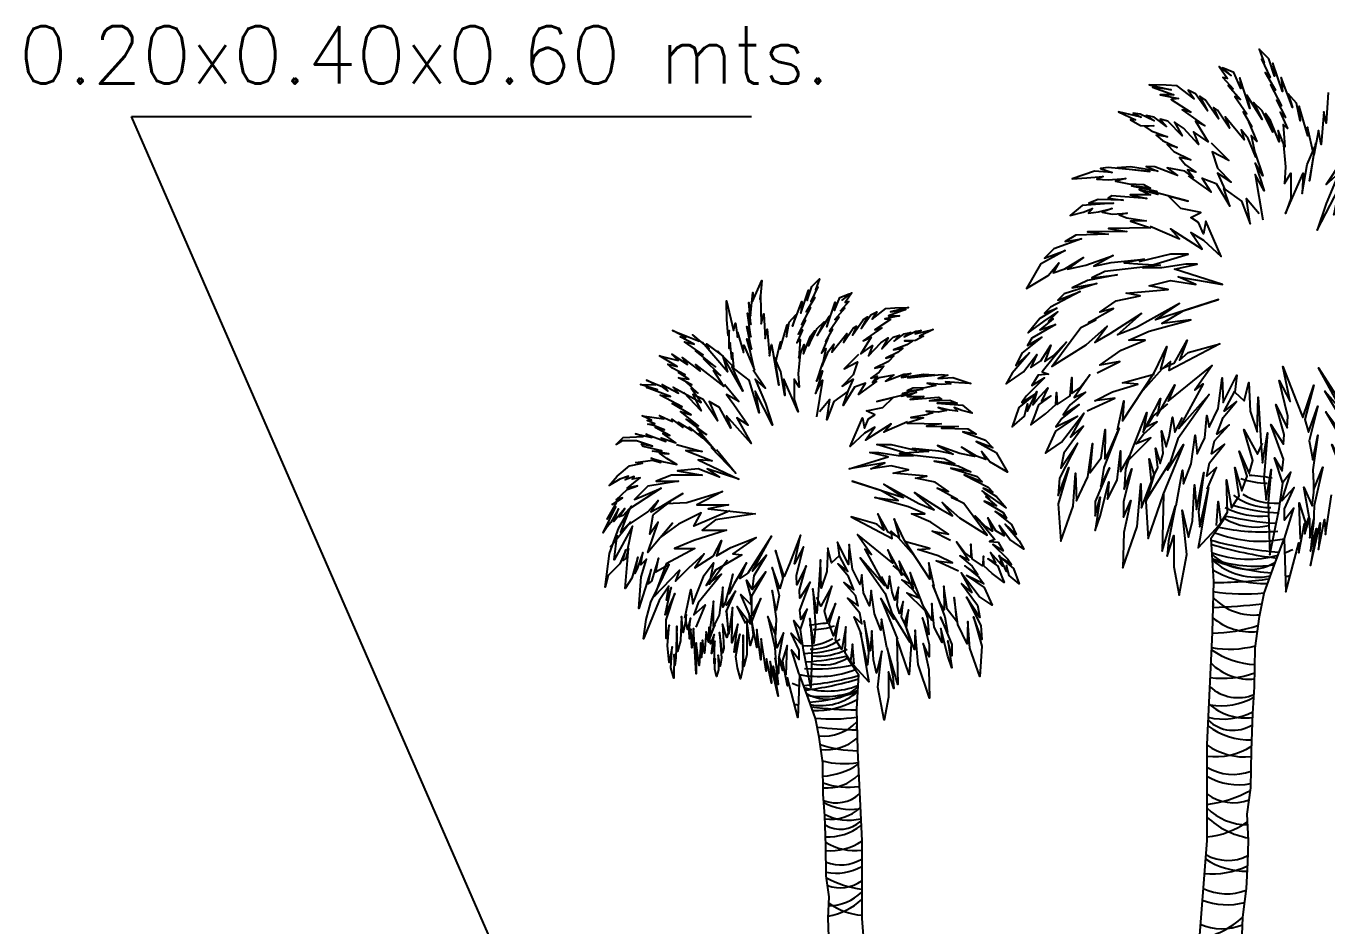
# Model space of a CAD drawing. Header units: millimetres. Extents: x 603733 to 1211550, y 1310999 to 2622648.
# Drawn here: x 604422.27 to 604437.87, y 1311061.02 to 1311071.82 of the extents above; entities that cross this region are included whole.
import ezdxf

# ---------------------------------------------------------------- set-up
doc = ezdxf.new("R2010")
doc.units = ezdxf.units.MM
doc.layers.add('elenarbi-Trees', color=42, linetype='Continuous')
doc.styles.add('ROMANS', font='ROMANS', dxfattribs={"height": 0.2})

# ---------------------------------------------------------------- blocks, each defined once
blk = doc.blocks.new('A$C7BB81706')
at = {"layer": 'elenarbi-Trees', "color": 3}
for points in [[(323.61, 130.36), (325.12, 170.83), (327.03, 185.44), (327.66, 198.45), (327.98, 209.89), (327.35, 223.22), (329.25, 236.56), (329.57, 255.61), (330.21, 274.34), (331.16, 287.84), (331.48, 307.53), (333.7, 323.72), (335.93, 335.47), (341.33, 350.07), (346.1, 363.09), (347.08, 336.16), (353.56, 361.12), (353.66, 355.97), (356.52, 370.93), (356.61, 365.69), (359, 373.69), (359.19, 363.69), (361.28, 373.31), (359.57, 356.83), (362.62, 368.36), (359.47, 349.59), (364.43, 371.31), (363.57, 357.69), (366.72, 372.93), (367.1, 365.31), (370.22, 385.53)], [(368.48, 589.93), (367.55, 574.39), (366.39, 580.19), (365, 563.48), (363.61, 570.67), (361.28, 558.15), (358.03, 572.3), (358.27, 567.89), (353.85, 582.97), (354.32, 575.55), (352.46, 584.59), (348.28, 589.23), (350.37, 582.27), (344.57, 597.59), (345.26, 590.39), (340.39, 604.78), (341.32, 598.28), (338.3, 607.1), (333.42, 611.97), (335.98, 605.01), (334.58, 606.87), (339, 597.59), (336.44, 600.14), (341.78, 591.09), (339.23, 593.87), (344.8, 583.2), (342.25, 585.99), (346.89, 577.17), (344.1, 579.95), (347.82, 571.6), (345.73, 573.69), (346.43, 562.32), (343.17, 570.67), (343.64, 564.87), (339.23, 575.78), (336.67, 579.26), (340.39, 569.75), (335.05, 580.65), (330.64, 584.83), (335.05, 576.24), (327.15, 588.54), (328.78, 581.81), (323.67, 597.35), (324.14, 592.02), (320.65, 600.14), (314.85, 602.46), (319.26, 598.51), (313.22, 603.15), (317.4, 597.12), (315.08, 597.59), (320.19, 591.79), (317.63, 593.41), (323.9, 586.45), (321.12, 587.84), (327.15, 579.03), (325.3, 580.19), (329.71, 572.53), (328.08, 575.08), (332.26, 565.11), (329.48, 568.12), (331.8, 556.99), (327.85, 566.5), (324.37, 570.91), (325.76, 565.8), (316.24, 577.63), (318.33, 571.83), (312.3, 580.88), (310.2, 582.27), (312.76, 576.47), (306.03, 586.22), (303.24, 588.07), (307.19, 580.65), (301.15, 589.23), (297.44, 591.09), (300.36, 586.64), (291.77, 593.37), (286.19, 593.6), (277.6, 593.84), (288.75, 591.29), (279.23, 592.68), (290.14, 588.73), (283.18, 588.73), (292.46, 586.88), (288.75, 586.41), (298.73, 579.92), (294.32, 581.08), (305.93, 572.96), (301.05, 575.28), (307.56, 564.84), (300.13, 569.94), (302.68, 563.44), (295.02, 571.8), (290.37, 574.81), (294.32, 567.85), (287.12, 575.28), (283.18, 576.44), (286.43, 572.73), (280.16, 577.36), (275.98, 578.29), (280.16, 575.51), (272.96, 578.99), (269.48, 579.45), (273.43, 577.36), (262.05, 580.15), (270.64, 575.97), (268.09, 575.97), (273.19, 573.19), (279.93, 572.96), (275.28, 572.73), (278.53, 570.4), (286.89, 567.39), (281.09, 568.32), (284.34, 565.53), (291.77, 562.05), (286.66, 563.44), (290.14, 559.96), (298.73, 555.79), (292.93, 556.95), (295.95, 553.24), (301.29, 549.52), (297.11, 550.68), (300.13, 546.74), (295.71, 549.99), (286.66, 551.61), (292, 547.67), (280.39, 552.08), (275.98, 552.31), (282.02, 549.99), (268.09, 552.08), (261.35, 551.61), (277.84, 549.76), (256.71, 551.84), (252.76, 551.38), (258.8, 549.29), (249.74, 549.99), (238.37, 546.04), (245.8, 546.51), (254.15, 547.2), (250.9, 545.81), (256.71, 545.58), (265.76, 546.28), (260.42, 544.88), (267.16, 543.49), (274.82, 543.26), (278.3, 541.4), (268.55, 542.56), (281.32, 539.78), (282.02, 538.16), (272.5, 540.71), (278.3, 537.92), (267.85, 537.92), (276.44, 536.07), (258.57, 537.46), (256.71, 536.3), (264.37, 535.14), (251.6, 535.6), (246.96, 533.75), (259.49, 533.75), (243.47, 532.59), (237.44, 527.48), (243.94, 529.11), (248.81, 530.96), (246.72, 528.64), (251.83, 529.34), (258.8, 530.96), (253.69, 529.11), (258.8, 528.18), (266.46, 528.64), (262.28, 527.72), (266.23, 526.32), (275.98, 524.7), (268.09, 524.47), (278.3, 521.22), (256.94, 520.76), (266.23, 519.36), (246.26, 519.13), (256.71, 517.97), (240.22, 517.51), (234.88, 514.26), (243.24, 515.65), (229.08, 510.55), (224.44, 505.68), (234.88, 509.62), (222.35, 502.66), (215.15, 490.36), (226.29, 496.86), (231.63, 503.36), (228.85, 498.25), (234.65, 500.34), (244.17, 506.14), (236.04, 500.11), (245.33, 502.2), (259.26, 507.07), (249.51, 501.73), (258.33, 503.59), (275.05, 505.21), (264.84, 503.36), (274.12, 502.66), (283.18, 502.2), (255.08, 498.95), (248.35, 495.7), (261.35, 497.32), (246.26, 494.31), (238.37, 490.6), (250.9, 492.92), (234.42, 487.58), (231.17, 484.33), (242.55, 488.74), (227.41, 480.87), (224.39, 477.85), (230.66, 480.4), (222.07, 475.07), (216.03, 467.87), (224.16, 473.67), (231.12, 478.55), (226.48, 473.67), (228.8, 474.83), (222.07, 469.27), (229.96, 472.05), (217.89, 465.09), (215.8, 461.38), (223, 465.55), (212.78, 457.43), (209.77, 451.17), (216.73, 457.67), (207.91, 447.23), (204.89, 441.89), (213.71, 447.92), (220.45, 456.74), (217.43, 450.24), (222.53, 453.49), (227.64, 461.61), (224.62, 453.26), (228.8, 456.04), (235.54, 463), (229.5, 455.81), (223.23, 447.92), (226.48, 446.76), (221.14, 446.3), (217.89, 440.96), (224.39, 444.91), (215.11, 435.63), (212.78, 432.38), (219.75, 436.79), (211.39, 429.83), (207.91, 420.08), (214.18, 425.42), (215.8, 431.68), (215.8, 427.97), (220.45, 437.95), (218.36, 431.22), (220.68, 434), (226.02, 439.8), (222.77, 433.07), (227.64, 435.86), (221.37, 431.22), (219.28, 425.65), (217.43, 421.01), (224.86, 426.58), (230.2, 431.45), (230.43, 437.48), (230.89, 431.45), (237.39, 435.86), (238.32, 445.14), (238.32, 437.02), (242.27, 439.8), (247.38, 446.53), (239.48, 434.93), (245.29, 437.71), (237.39, 431.22), (233.91, 426.11), (242.04, 431.45), (233.22, 424.26), (230.2, 420.08), (241.11, 425.42), (229.96, 417.76), (224.86, 406.63), (232.98, 412.19), (244.36, 427.04), (237.63, 414.75), (244.13, 420.31), (234.14, 406.63), (232.75, 398.97), (241.11, 411.73), (232.05, 393.87), (231.36, 385.05), (236.7, 399.43), (231.36, 380.87), (232.75, 361.85), (239.02, 379.71), (240.18, 396.42), (240.65, 382.5), (246.45, 394.56), (248.77, 411.5), (247.38, 396.65), (253.18, 404.31), (255.27, 418.69), (255.04, 403.84), (257.13, 407.09), (262.24, 419.39), (254.57, 399.43), (252.95, 389.69), (257.36, 399.2), (250.16, 382.03), (250.16, 374.84), (252.72, 384.35), (250.16, 367.42), (252.72, 374.61), (257.13, 392.01), (256.43, 383.19), (261.31, 392.94), (262.93, 407.79), (262.93, 397.35), (267.81, 405.47), (265.49, 398.51), (264.79, 388.3), (268.74, 398.74), (264.56, 382.03), (264.56, 374.15), (268.29, 382.64), (264.74, 366.25), (264.23, 348.33), (271.5, 369.46), (273.36, 391.09), (273.7, 378.92), (280.12, 395.82), (275.9, 382.13), (277.08, 363.2), (284.86, 385.85), (284.18, 356.78), (290.95, 379.93), (287.4, 361.85), (286.72, 354.25), (290.1, 364.73), (290.1, 348.84), (292.81, 334.48), (296.7, 355.09), (294.33, 377.74), (297.54, 363.88), (299.57, 372.33), (300.59, 390.58), (301.6, 378.07), (305.32, 396.83), (302.62, 376.89), (303.29, 369.29), (307.69, 389.23), (303.29, 363.04), (302.45, 358.47), (311.58, 368.44), (316.65, 374.69), (308.87, 363.04), (310.27, 341.51), (309.62, 315.5), (306.92, 258.62), (306.92, 209.74), (302.43, 153)], [(309, 564.32), (318, 555.33), (309.64, 559.82), (312.21, 551.47), (319.28, 544.41), (312.21, 548.91), (316.07, 540.56)], [(331.49, 559.18), (335.35, 547.62), (331.49, 554.04), (335.99, 539.92), (331.49, 548.26), (335.35, 525.15)], [(278.15, 521.94), (292.93, 515.51), (288.43, 520.65), (304.5, 510.38), (298.72, 518.73), (305.14, 514.87), (314.14, 506.53), (306.43, 524.5), (305.14, 518.08), (302.57, 523.86), (298.72, 526.43), (303.86, 529), (293.58, 530.93), (287.15, 537.35), (297.43, 534.78), (277.51, 539.92)], [(114.73, 161.1), (114.47, 170.33), (114.98, 181.11), (113.44, 191.89), (113.19, 207.28), (112.67, 222.42), (111.9, 233.33), (111.64, 249.24), (109.85, 262.33), (108.05, 271.82), (103.68, 283.62), (99.83, 294.14), (99.04, 272.38), (93.8, 292.55), (93.72, 288.39), (91.41, 300.48), (91.33, 296.24), (89.41, 302.71), (89.25, 294.63), (87.56, 302.4), (88.94, 289.08), (86.48, 298.4), (89.02, 283.23), (85.02, 300.78), (85.71, 289.78), (83.17, 302.09), (82.86, 295.93), (80.34, 312.28), (80.14, 301.55), (78.13, 317.09), (78.13, 307.96), (75.12, 323.91), (76.33, 314.18), (74.72, 308.87), (73.01, 321.5), (73.11, 304.15), (71.51, 298.24), (71.21, 314.18), (70.81, 296.63), (69.8, 292.02), (68.4, 297.64), (67.49, 303.35), (69.6, 314.68), (66.69, 305.46), (68.5, 319.8), (65.49, 310.27), (65.79, 328.22), (63.98, 314.88), (62.78, 326.32), (63.58, 315.09), (62.88, 312.98), (60.77, 319.7), (61.47, 307.56), (60.67, 305.16), (59.16, 315.49), (60.27, 302.45), (59.47, 298.34), (58.56, 303.95), (58.76, 296.53), (57.76, 293.22), (56.86, 296.93), (57.06, 302.15), (56.45, 299.84), (56.86, 311.17), (55.15, 304.76), (56.55, 314.48), (54.55, 309.77), (54.35, 312.48), (56.76, 319.4), (53.85, 313.08), (53.95, 318.29), (53.54, 310.67), (52.44, 315.89), (51.54, 304.96), (50.63, 311.68), (50.03, 302.85), (49.73, 310.27), (48.83, 298.74), (47.42, 310.27), (47.42, 294.43), (46.02, 317.59), (45.21, 307.76), (44.71, 317.19), (44.01, 312.28), (43.71, 316.59), (44.51, 322.81), (43.01, 317.09), (42.3, 321.2), (42.2, 324.71), (41.8, 320.3), (40.8, 315.49), (39.9, 323.61), (39.39, 311.27), (37.79, 305.86), (37.59, 318.7), (37.08, 302.65), (36.58, 298.74), (36.18, 304.25), (35.98, 292.32), (34.48, 297.53), (35.08, 308.17), (33.67, 300.24), (32.77, 308.87), (33.67, 319.3), (32.07, 312.48), (32.13, 322), (36.57, 335.31), (31.67, 324.51), (34.63, 338.38), (32.24, 332.01), (33.5, 339.06), (28.49, 331.78), (20.52, 312.34), (21.89, 322.12), (24.39, 330.87), (33.61, 350.09), (26.9, 346.11), (28.15, 353.27), (24.62, 341.56), (23.03, 340.31), (24.51, 347.47), (18.13, 327.69), (19.39, 343.72), (22.12, 352.7), (19.16, 349.86), (20.18, 356.23), (17.56, 348.38), (16.2, 345.43), (17.68, 353.84), (14.61, 343.15), (11.19, 337.81), (12.9, 358.28), (11.65, 353.05), (10.05, 352.02), (11.53, 357.59), (8.58, 350.43), (2.54, 344.4), (1.18, 338.49), (3.27, 355.58), (7.99, 368.65), (14.41, 379.78), (10.29, 374.94), (8.23, 374.21), (11.02, 378.57), (5.57, 371.91), (7.87, 378.44), (3.99, 371.43), (2.06, 369.13), (0, 366.11), (6.54, 379.41), (2.06, 373.12), (6.78, 381.47), (4.72, 380.62), (9.93, 384.01), (6.66, 382.92), (12.23, 388.12), (17.55, 390.06), (12.23, 388.85), (17.19, 392.84), (18.88, 394.05), (14.77, 393.44), (15.86, 394.77), (11.26, 393.08), (12.95, 394.9), (8.47, 393.44), (3.15, 390.3), (7.26, 394.9), (13.44, 400.22), (20.01, 401.64), (16.63, 401.82), (25.07, 403.14), (29.39, 401.82), (24.51, 404.07), (30.89, 402.2), (37.45, 400.89), (32.39, 403.89), (28.64, 406.7), (33.51, 406.32), (25.07, 407.64), (29.95, 407.82), (20.38, 410.07), (19.63, 411.39), (25.07, 410.26), (17, 412.89), (9.69, 412.89), (6.68, 411.01), (10.25, 414.57), (20.38, 415.13), (16.44, 416.45), (24.88, 414.57), (21.88, 416.26), (32.01, 412.51), (29.57, 414.38), (37.08, 411.95), (30.32, 416.63), (33.89, 415.7), (26.57, 419.63), (31.26, 418.51), (25.63, 420.76), (22.82, 421.32), (26.38, 421.51), (22.44, 423.2), (24.7, 423.38), (19.82, 425.63), (30.89, 424.13), (28.64, 425.82), (35.39, 422.82), (35.02, 423.95), (40.64, 419.63), (38.21, 422.45), (45.15, 418.13), (43.83, 419.82), (50.59, 414.2), (48.71, 416.63), (57.16, 407.82), (47.77, 419.07), (52.65, 416.07), (42.33, 423.95), (48.52, 420.57), (39.33, 427.88), (44.77, 426.2), (35.2, 431.82), (40.27, 430.13), (29.01, 436.13), (34.27, 435.38), (22.07, 440.07), (27.7, 438.76), (19.07, 441.57), (26.76, 441.38), (22.07, 443.82), (29.57, 440.63), (32.95, 438.2), (30.14, 441.57), (38.39, 437.07), (35.58, 440.26), (49.84, 432.38), (44.77, 439.51), (48.15, 437.07), (41.96, 443.07), (45.15, 441.38), (38.39, 444.94), (43.65, 444.19), (38.39, 447.57), (41.77, 446.44), (35.39, 449.82), (32.95, 451.88), (37.64, 450.76), (28.64, 456.19), (38.21, 453.76), (35.02, 456.94), (42.9, 451.69), (40.27, 455.26), (49.46, 448.32), (47.02, 451.69), (61.47, 440.45), (56.22, 448.69), (59.78, 446.07), (51.15, 454.51), (57.16, 450.57), (47.02, 458.63), (50.97, 456.64), (41.4, 463.21), (46.28, 462.08), (39.15, 465.83), (42.15, 465.46), (35.4, 469.02), (48.91, 463.58), (45.53, 466.77), (53.97, 459.64), (52.66, 462.27), (60.73, 456.08), (58.29, 458.52), (66.54, 450.27), (65.79, 457.58), (65.42, 454.39), (64.67, 462.64), (64.1, 459.83), (64.1, 469.02), (63.54, 466.39), (62.98, 474.45), (62.79, 484.02), (66.36, 469.02), (67.29, 472.77), (68.42, 465.64), (68.42, 468.08), (71.42, 457.77), (71.61, 461.52), (77.05, 448.77), (74.61, 459.27), (73.11, 464.71), (75.55, 459.46), (73.11, 471.08), (75.18, 465.83), (73.49, 477.83), (75.18, 472.02), (74.05, 483.27), (74.99, 476.52), (76.11, 488.33), (75.93, 483.64), (80.8, 494.33), (79.87, 484.77), (80.05, 486.83), (80.43, 472.39), (81.74, 477.45), (82.49, 464.89), (83.43, 469.58), (84.56, 456.08), (85.68, 461.89), (87.56, 451.77), (90.18, 463.21), (90, 459.64), (93.56, 471.83), (93.19, 465.83), (94.69, 473.14), (98.07, 476.89), (96.38, 471.27), (101.07, 483.64), (100.5, 477.83), (104.44, 489.45), (103.69, 484.2), (106.13, 491.33), (110.07, 495.27), (108.01, 489.64), (109.14, 491.14), (105.57, 483.64), (107.63, 485.7), (103.32, 478.39), (105.38, 480.64), (100.88, 472.02), (102.94, 474.27), (99.19, 467.14), (101.44, 469.39), (98.44, 462.64), (100.13, 464.33), (99.57, 455.14), (102.19, 461.89), (101.82, 457.21), (105.38, 466.02), (107.45, 468.83), (104.44, 461.14), (108.76, 469.96), (112.32, 473.33), (108.76, 466.39), (115.14, 476.33), (113.83, 470.89), (117.95, 483.45), (117.58, 479.14), (120.39, 485.7), (125.08, 487.58), (121.52, 484.39), (126.4, 488.14), (123.02, 483.27), (124.9, 483.64), (120.77, 478.95), (122.83, 480.27), (117.77, 474.64), (120.02, 475.77), (115.14, 468.64), (116.64, 469.58), (113.07, 463.39), (114.39, 465.46), (111.01, 457.39), (113.26, 459.83), (111.39, 450.83), (114.58, 458.52), (117.39, 462.08), (116.26, 457.96), (123.96, 467.52), (122.27, 462.83), (127.15, 470.14), (128.84, 471.27), (126.77, 466.58), (132.21, 474.45), (134.46, 475.95), (131.27, 469.96), (136.15, 476.89), (139.15, 478.39), (136.79, 474.8), (143.74, 480.24), (148.24, 480.42), (155.18, 480.61), (146.18, 478.55), (153.87, 479.67), (145.05, 476.49), (150.68, 476.49), (143.17, 474.99), (146.18, 474.61), (138.11, 469.36), (141.67, 470.3), (132.29, 463.74), (136.23, 465.61), (130.98, 457.18), (136.98, 461.3), (134.92, 456.05), (141.11, 462.8), (144.86, 465.24), (141.67, 459.61), (147.49, 465.61), (150.68, 466.55), (148.05, 463.55), (153.12, 467.3), (156.49, 468.05), (153.12, 465.8), (158.93, 468.61), (161.75, 468.99), (158.56, 467.3), (167.75, 469.55), (160.81, 466.18), (162.87, 466.18), (158.75, 463.93), (153.3, 463.74), (157.06, 463.55), (154.43, 461.68), (147.68, 459.24), (152.37, 459.99), (149.74, 457.74), (143.74, 454.93), (147.86, 456.05), (145.05, 453.24), (138.11, 449.86), (142.8, 450.8), (140.36, 447.8), (136.04, 444.8), (139.42, 445.74), (136.98, 442.55), (140.55, 445.18), (147.86, 446.49), (143.55, 443.3), (152.93, 446.86), (156.49, 447.05), (151.62, 445.18), (162.87, 446.86), (168.31, 446.49), (154.99, 444.99), (172.07, 446.68), (175.26, 446.3), (170.38, 444.61), (177.7, 445.18), (186.89, 441.99), (180.89, 442.36), (174.13, 442.93), (176.76, 441.8), (172.07, 441.61), (164.75, 442.18), (169.07, 441.05), (163.62, 439.93), (157.43, 439.74), (154.62, 438.24), (162.5, 439.18), (152.18, 436.93), (151.62, 435.62), (159.31, 437.68), (154.62, 435.43), (163.06, 435.43), (156.12, 433.93), (170.57, 435.05), (172.07, 434.12), (165.88, 433.18), (176.19, 433.55), (179.95, 432.05), (169.82, 432.05), (182.76, 431.12), (187.64, 426.99), (182.39, 428.3), (178.45, 429.8), (180.14, 427.93), (176.01, 428.49), (170.38, 429.8), (174.51, 428.3), (170.38, 427.55), (164.19, 427.93), (167.56, 427.18), (164.37, 426.05), (156.49, 424.74), (162.87, 424.55), (154.62, 421.93), (171.88, 421.55), (164.37, 420.43), (180.51, 420.24), (172.07, 419.3), (185.39, 418.93), (189.7, 416.3), (182.95, 417.43), (194.39, 413.3), (198.15, 409.37), (189.7, 412.55), (199.84, 406.93), (205.65, 396.99), (196.65, 402.24), (192.33, 407.49), (194.58, 403.37), (189.89, 405.06), (182.2, 409.74), (188.77, 404.87), (181.26, 406.56), (170, 410.49), (177.88, 406.18), (170.75, 407.68), (157.24, 408.99), (165.5, 407.49), (157.99, 406.93), (150.68, 406.56), (173.38, 403.93), (178.82, 401.31), (168.31, 402.62), (180.51, 400.18), (186.89, 397.18), (176.76, 399.06), (190.08, 394.74), (192.71, 392.12), (183.51, 395.68), (195.74, 389.32), (198.18, 386.88), (193.12, 388.94), (200.06, 384.63), (204.94, 378.82), (198.37, 383.51), (192.74, 387.44), (196.49, 383.51), (194.62, 384.44), (200.06, 379.94), (193.68, 382.19), (203.44, 376.57), (205.12, 373.57), (199.31, 376.94), (207.56, 370.38), (210, 365.32), (204.37, 370.57), (211.5, 362.13), (213.94, 357.82), (206.81, 362.7), (201.37, 369.82), (203.81, 364.57), (199.68, 367.2), (195.56, 373.76), (197.99, 367.01), (194.62, 369.26), (189.18, 374.88), (194.05, 369.07), (199.12, 362.7), (196.49, 361.76), (200.81, 361.38), (203.44, 357.07), (198.18, 360.26), (205.69, 352.76), (207.56, 350.13), (201.94, 353.7), (208.69, 348.07), (211.5, 340.2), (206.44, 344.51), (205.12, 349.57), (205.12, 346.57), (201.37, 354.63), (203.06, 349.2), (201.18, 351.45), (196.87, 356.13), (199.5, 350.7), (195.56, 352.95), (200.62, 349.2), (202.31, 344.7), (203.81, 340.95), (197.81, 345.45), (193.49, 349.38), (193.3, 354.26), (192.93, 349.38), (187.68, 352.95), (186.93, 360.45), (186.93, 353.88), (183.74, 356.13), (179.61, 361.57), (185.99, 352.2), (181.3, 354.45), (187.68, 349.2), (190.49, 345.07), (183.92, 349.38), (191.05, 343.57), (193.49, 340.2), (184.67, 344.51), (193.68, 338.32), (197.81, 329.32), (191.24, 333.82), (182.05, 345.82), (187.49, 335.89), (182.23, 340.39), (190.3, 329.32), (191.43, 323.14), (184.67, 333.45), (191.99, 319.01), (192.55, 311.89), (188.24, 323.51), (192.55, 308.51), (191.43, 293.14), (186.36, 307.58), (185.42, 321.07), (185.05, 309.82), (180.36, 319.57), (178.48, 333.26), (179.61, 321.26), (174.92, 327.45), (173.23, 339.07), (173.42, 327.07), (171.73, 329.7), (167.6, 339.63), (173.79, 323.51), (175.1, 315.64), (171.54, 323.32), (177.36, 309.45), (177.36, 303.64), (175.29, 311.33), (177.36, 297.64), (175.29, 303.45), (171.73, 317.51), (172.29, 310.39), (168.35, 318.26), (167.04, 330.26), (167.04, 321.82), (163.1, 328.39), (164.97, 322.76), (165.54, 314.51), (162.35, 322.95), (165.72, 309.45), (165.72, 303.08), (162.71, 309.94), (165.58, 296.69), (165.99, 282.22), (160.11, 299.29), (158.61, 316.76), (158.34, 306.93), (153.14, 320.59), (156.56, 309.53), (155.6, 294.23), (149.32, 312.53), (149.86, 289.05), (144.4, 307.75), (147.27, 293.14), (147.82, 287), (145.08, 295.46), (145.08, 282.63), (142.9, 271.02), (139.75, 287.68), (141.67, 305.98), (139.07, 294.78), (137.43, 301.61), (136.61, 316.35), (135.79, 306.25), (132.78, 321.41), (134.97, 305.29), (134.42, 299.15), (130.87, 315.26), (134.42, 294.1), (135.11, 290.41), (127.73, 298.47), (123.63, 303.52), (129.91, 294.1), (128.79, 276.7), (129.31, 255.69), (131.49, 209.72), (131.49, 170.22), (135.12, 124.36)], [(261.44, 418.55), (264.66, 433.32), (264.02, 423.05), (280.08, 447.45), (286.51, 460.93), (283.29, 449.37), (290.36, 452.59), (296.79, 464.14), (292.93, 453.87), (297.43, 457.72), (313.5, 462.22), (287.79, 448.73), (288.43, 453.23), (283.94, 449.37), (274.3, 438.46)], [(129.81, 456.76), (122.54, 449.49), (129.29, 453.12), (127.21, 446.38), (121.5, 440.67), (127.21, 444.3), (124.1, 437.56)], [(111.63, 452.6), (108.52, 443.26), (111.63, 448.45), (108, 437.04), (111.63, 443.78), (108.52, 425.1)], [(267.99, 405.86), (276.36, 427.24), (274.5, 417.25), (283.34, 434.45), (281.71, 425.62), (290.55, 441.42), (287.29, 433.05), (309.62, 451.18), (300.78, 438.63), (304.97, 441.88), (292.64, 419.11), (307.99, 436.54), (292.18, 414), (286.83, 397.96), (294.97, 410.98), (284.5, 385.41)], [(376.13, 396.33), (370.32, 410.98), (376.13, 400.29), (376.13, 412.6), (367.3, 427.71), (375.67, 416.55), (374.51, 425.38), (366.83, 438.17), (375.67, 428.17), (363.58, 450.02), (378.46, 426.78), (383.58, 423.52), (379.39, 433.28), (387.07, 420.27), (390.55, 413.76), (388, 426.31), (392.65, 409.12), (394.27, 405.4), (394.27, 417.95), (396.6, 400.52), (400.09, 393.31), (400.09, 409.35), (402.65, 389.36)], [(246.02, 428.18), (260.16, 434.61), (249.88, 433.32), (258.87, 437.82), (271.73, 441.67), (264.02, 442.31), (280.08, 446.81)], [(154.74, 422.51), (142.79, 417.32), (146.43, 421.47), (133.45, 413.17), (138.12, 419.91), (132.93, 416.8), (125.66, 410.05), (131.89, 424.58), (132.93, 419.39), (135, 424.06), (138.12, 426.14), (133.96, 428.22), (142.27, 429.77), (147.47, 434.96), (139.16, 432.89), (155.26, 437.04)], [(307.06, 388.43), (311.71, 399.36), (306.83, 394.94), (308.23, 401.68), (315.9, 411.21), (309.16, 406.33), (310.78, 412.83), (318.23, 420.97), (311.95, 416.32), (315.2, 424.69), (321.95, 432.82), (315.67, 427.94), (321.02, 438.17)], [(267.53, 403.54), (278.46, 414.46), (271.02, 411.44), (274.74, 416.32), (281.71, 422.6), (276.13, 420.04), (279.62, 425.38), (287.06, 431.66)], [(278.69, 392.38), (277.53, 403.77), (280.09, 395.41), (281.95, 399.36), (280.78, 409.12), (283.11, 401.45), (284.74, 406.56), (283.81, 417.95), (286.13, 409.81), (287.76, 414.93), (289.39, 424.92), (290.55, 417.25), (294.5, 424.69)], [(311.71, 369.84), (312.64, 382.16), (314.04, 371.47), (317.3, 376.58), (316.83, 393.08), (319.39, 378.91), (323.34, 384.95), (321.02, 399.36), (324.74, 387.5), (327.3, 394.94), (323.34, 407.72), (328.46, 396.33), (330.32, 402.84), (325.67, 418.64), (332.64, 406.1), (335.2, 411.67)], [(37.37, 411.09), (50.36, 407.46), (42.05, 407.98), (55.55, 402.79), (48.28, 403.31), (69.05, 393.45), (52.95, 398.64), (59.18, 394.49), (48.28, 398.64), (37.89, 397.6), (50.36, 395.52), (34.78, 395.52), (26.99, 392.41), (38.41, 392.41), (22.83, 389.82), (16.08, 383.07), (29.58, 388.78), (13.48, 378.4), (8.81, 366.46), (14, 371.65), (3.62, 358.68)], [(57.63, 408.5), (67.49, 396.56), (55.03, 409.53)], [(276.36, 383.32), (287.99, 401.91)], [(346.37, 363.34), (351.02, 378.67), (346.37, 372.63), (346.37, 378.44), (351.25, 389.13), (344.97, 382.39), (349.62, 397.03), (345.44, 391.69)], [(354.51, 362.87), (353.81, 381.46), (357.3, 370.07), (358.92, 374.26), (356.13, 389.36), (360.32, 379.84), (361.25, 386.81), (361.25, 393.31)], [(64.38, 377.36), (46.2, 369.58), (49.84, 376.32), (38.41, 370.62), (29.06, 363.87), (35.3, 371.13), (22.83, 356.09), (28.03, 371.65), (23.87, 365.43), (25.43, 375.29), (34.26, 382.03)], [(168.24, 338.96), (165.64, 350.9), (166.16, 342.59), (153.18, 362.31), (147.99, 373.21), (150.58, 363.87), (144.87, 366.46), (139.68, 375.8), (142.79, 367.5), (139.16, 370.62), (126.17, 374.25), (146.95, 363.35), (146.43, 366.98), (150.06, 363.87), (157.85, 355.05)], [(12.45, 357.12), (15.04, 369.58), (5.69, 352.45), (7.25, 364.91)], [(75.56, 321.01), (80.26, 332.84), (75.56, 324.2), (75.56, 334.15), (82.7, 346.36), (75.93, 337.35), (76.87, 344.48), (83.07, 354.81), (75.93, 346.74), (85.71, 364.39), (73.68, 345.61), (69.54, 342.98), (72.93, 350.87), (66.72, 340.35), (63.9, 335.09), (65.97, 345.23), (62.21, 331.34), (60.9, 328.33), (60.9, 338.47), (59.02, 324.39), (56.2, 318.57), (56.2, 331.52), (54.13, 315.37)], [(162.95, 328.71), (156.18, 345.98), (157.69, 337.91), (150.55, 351.81), (151.86, 344.67), (144.72, 357.44), (147.35, 350.68), (129.31, 365.33), (136.45, 355.19), (133.07, 357.82), (143.03, 339.41), (130.62, 353.5), (143.4, 335.28), (147.73, 322.32), (141.15, 332.84), (149.61, 312.18)], [(180.7, 346.75), (169.28, 351.93), (177.59, 350.9), (170.32, 354.53), (159.93, 357.64), (166.16, 358.16), (153.18, 361.79)], [(41.53, 322.87), (44.64, 337.4), (45.68, 330.14), (51.39, 344.67), (56.07, 350.9), (53.99, 340), (63.34, 352.45)], [(131.38, 314.62), (127.62, 323.45), (131.56, 319.88), (130.44, 325.33), (124.23, 333.03), (129.68, 329.08), (128.37, 334.34), (122.35, 340.91), (127.43, 337.16), (124.8, 343.92), (119.35, 350.49), (124.42, 346.55), (120.1, 354.81)], [(154.3, 317.81), (155.24, 327.02), (153.18, 320.26), (151.67, 323.45), (152.61, 331.34), (150.73, 325.14), (149.42, 329.27), (150.17, 338.47), (148.29, 331.9), (146.97, 336.03), (145.66, 344.11), (144.72, 337.91), (141.52, 343.92)], [(163.32, 326.83), (154.49, 335.66), (160.51, 333.21), (157.5, 337.16), (151.86, 342.23), (156.37, 340.16), (153.55, 344.48), (147.54, 349.55)], [(72.55, 320.07), (68.23, 328.71), (74.99, 319.88), (74.24, 324.95), (70.11, 334.9), (75.37, 329.65), (75.18, 333.97), (72.93, 342.04), (75.56, 337.53)], [(127.62, 299.6), (126.86, 309.55), (125.74, 300.91), (123.11, 305.04), (123.48, 318.38), (121.41, 306.92), (118.22, 311.81), (120.1, 323.45), (117.09, 313.87), (115.02, 319.88), (118.22, 330.21), (114.08, 321.01), (112.58, 326.27), (116.34, 339.04), (110.7, 328.89), (108.63, 333.4)], [(62.59, 326.08), (67.29, 336.59), (62.4, 329.08)], [(156.18, 310.49), (146.79, 325.51)], [(93.04, 293.96), (93.6, 308.99), (90.78, 299.79), (89.46, 303.17), (91.72, 315.37), (88.34, 307.67), (87.59, 313.31), (87.59, 318.57)], [(99.61, 294.34), (95.85, 306.73), (99.61, 301.85), (99.61, 306.55), (95.67, 315.19), (100.74, 309.74), (96.98, 321.57), (100.36, 317.25)]]:
    blk.add_lwpolyline(points, dxfattribs=at)
at = {"layer": 'elenarbi-Trees', "color": 84}
for points in [[(375.19, 554.69), (367.48, 543.13), (373.9, 548.91), (367.48, 533.49), (362.98, 520.01), (373.9, 541.2), (371.33, 527.72), (377.76, 548.26), (388.68, 556.61), (381.61, 541.2), (394.47, 563.68), (391.25, 553.4), (407.32, 572.02)], [(345.63, 564.96), (346.91, 552.12), (346.27, 543.77), (349.48, 548.91), (349.48, 536.06), (346.91, 528.36), (355.91, 548.91), (355.27, 538.63), (357.84, 553.4), (361.69, 562.39), (359.12, 545.05), (362.34, 564.32)], [(297.43, 547.62), (309, 539.27), (304.5, 546.34), (311.57, 543.77), (318.64, 532.21), (315.43, 541.2), (324.42, 534.78), (328.92, 523.22), (326.99, 536.06), (333.42, 528.36)], [(251.16, 447.45), (262.73, 453.23), (252.45, 451.3), (263.37, 459.01), (275.58, 464.14), (267.23, 464.14), (277.51, 468.64), (298.72, 474.42), (283.94, 472.49), (294.86, 478.91), (312.85, 484.69), (280.72, 474.42), (292.93, 482.77), (271.08, 470.57), (261.44, 466.71), (273.65, 477.63), (257.59, 467.35), (249.88, 462.86), (256.3, 471.21), (245.38, 461.58), (228.03, 450.66), (242.81, 470.57), (250.52, 474.42), (246.66, 473.13), (259.52, 480.2), (252.45, 478.27), (260.8, 484.05), (273.01, 486.62), (265.94, 487.9), (287.15, 489.83), (277.51, 491.76), (288.43, 494.32), (301.29, 492.4), (292.29, 496.25), (314.78, 492.4), (290.36, 500.1), (301.93, 502.67), (296.15, 502.67), (283.94, 500.75), (274.3, 500.75), (297.43, 507.81), (288.43, 507.81), (272.37, 503.96)], [(76.32, 448.97), (82.55, 439.63), (77.36, 444.3), (82.55, 431.85), (86.19, 420.95), (77.36, 438.07), (79.44, 427.18), (74.24, 443.78), (65.42, 450.53), (71.13, 438.07), (60.74, 456.24), (63.34, 447.93), (50.36, 462.98)], [(100.21, 457.27), (99.17, 446.9), (99.69, 440.15), (97.09, 444.3), (97.09, 433.92), (99.17, 427.7), (91.9, 444.3), (92.42, 436), (90.34, 447.93), (87.23, 455.2), (89.3, 441.19), (86.71, 456.76)], [(291.25, 380.07), (294.5, 397.96), (294.97, 390.99), (298.92, 401.22), (301.02, 415.86), (301.95, 406.33), (305.9, 414.46), (306.83, 425.85), (307.99, 419.81), (312.64, 429.33), (314.74, 444.9), (315.2, 432.36), (322.18, 446.3), (321.02, 437.7), (325.9, 433.28), (328.23, 442.58), (328.92, 427.94), (332.41, 417.48), (332.88, 435.14), (334.51, 410.05), (335.2, 401.68), (337.76, 417.02), (335.9, 393.55), (337.06, 382.86), (339.62, 398.43), (337.99, 381.46), (338.92, 354.97), (343.58, 378.44), (345.44, 391.45), (341.25, 404.24), (345.2, 397.73), (345.9, 403.54), (339.39, 421.2), (345.9, 411.21), (346.13, 416.09), (341.95, 431.43), (347.76, 419.57), (347.99, 425.38), (343.58, 443.51), (349.16, 432.82), (345.44, 450.71), (352.41, 432.82), (355.67, 424.69), (361.25, 441.19), (356.6, 423.76), (358.46, 417.25), (363.34, 430.5), (358.92, 412.83), (360.79, 403.31), (363.34, 415.86), (360.79, 398.19), (361.25, 388.2), (365.9, 399.59), (361.48, 380.07), (361.02, 370.54)], [(139.16, 443.26), (129.81, 436.52), (133.45, 442.23), (127.73, 440.15), (122.02, 430.81), (124.62, 438.07), (117.35, 432.89), (113.71, 423.55), (115.27, 433.92), (110.08, 427.7)], [(61.78, 441.71), (69.05, 432.89), (62.82, 436.52), (66.45, 431.33), (73.72, 420.95), (68.01, 424.58), (75.28, 411.61), (62.82, 425.62), (64.9, 419.39), (59.18, 429.77), (53.99, 432.89), (58.15, 423.03), (50.87, 433.92), (45.68, 436.52), (49.84, 428.22), (41.01, 437.56)], [(176.55, 362.31), (167.2, 366.98), (175.51, 365.43), (166.68, 371.65), (156.82, 375.8), (163.57, 375.8), (155.26, 379.44), (138.12, 384.11), (150.06, 382.55), (141.23, 387.74), (126.69, 392.41), (152.66, 384.11), (142.79, 390.85), (160.45, 380.99), (168.24, 377.88), (158.37, 386.7), (171.36, 378.4), (177.59, 374.77), (172.39, 381.51), (181.22, 373.73), (195.24, 364.91), (183.3, 380.99), (177.07, 384.11), (180.18, 383.07), (169.8, 388.78), (175.51, 387.22), (168.76, 391.89), (158.89, 393.97), (164.6, 395), (147.47, 396.56), (155.26, 398.12), (146.43, 400.19), (136.04, 398.64), (143.31, 401.75), (125.14, 398.64), (144.87, 404.86), (135.52, 406.94), (140.2, 406.94), (150.06, 405.38), (157.85, 405.38), (139.16, 411.09), (146.43, 411.09), (159.41, 407.98)], [(13.48, 370.62), (22.83, 376.84), (28.03, 382.55), (24.39, 376.84), (30.1, 379.96), (40.49, 386.18), (32.18, 380.99), (42.57, 381.51), (60.74, 387.22), (47.76, 380.47), (63.86, 380.47), (53.47, 378.4), (77.36, 375.8), (57.11, 372.69), (50.36, 367.5), (62.82, 367.5), (46.2, 362.31), (36.33, 358.16), (46.72, 358.16), (32.18, 350.38), (25.95, 333.77), (38.93, 347.26), (36.85, 341.56), (43.6, 348.3), (51.39, 355.57), (46.72, 348.3), (56.07, 354.53), (60.22, 362.31), (57.63, 354.53), (64.9, 358.68), (77.88, 363.87), (65.93, 355.57), (70.61, 355.05), (57.11, 347.26), (52.43, 339.48), (60.22, 345.19), (48.28, 330.66), (46.2, 324.43), (51.91, 329.62), (47.24, 318.2)], [(144.16, 307.86), (141.52, 322.32), (141.15, 316.69), (137.95, 324.95), (136.26, 336.78), (135.51, 329.08), (132.31, 335.66), (131.56, 344.86), (130.62, 339.97), (126.86, 347.67), (125.17, 360.26), (124.8, 350.12), (119.16, 361.38), (120.1, 354.44), (116.15, 350.87), (114.27, 358.38), (113.71, 346.55), (110.89, 338.1), (110.51, 352.37), (109.2, 332.09), (108.63, 325.33), (106.57, 337.72), (108.07, 318.75), (107.13, 310.11), (105.06, 322.7), (106.38, 308.99), (105.63, 287.58), (101.87, 306.55), (100.36, 317.06), (103.75, 327.39), (100.55, 322.13), (99.99, 326.83), (105.25, 341.1), (99.99, 333.03), (99.8, 336.97), (103.18, 349.36), (98.49, 339.79), (98.3, 344.48), (101.87, 359.13), (97.36, 350.49), (100.36, 364.95), (94.73, 350.49), (92.1, 343.92), (87.59, 357.25), (91.34, 343.17), (89.84, 337.91), (85.89, 348.61), (89.46, 334.34), (87.96, 326.64), (85.89, 336.78), (87.96, 322.51), (87.59, 314.43), (83.83, 323.64), (87.4, 307.86), (87.77, 300.16)]]:
    blk.add_lwpolyline(points, dxfattribs=at)
at = {"layer": 'elenarbi-Trees', "color": 32}
for centre, radius, start, end in [((338.04, 434.1), 42.7, 250.92921, 269.35415), ((322.89, 304.13), 91.38, 79.17764, 86.58338), ((339.36, 410.57), 31.61, 233.22072, 269.9335), ((341.31, 411.92), 30.7, 238.16397, 274.2129), ((334.26, 413.69), 39.02, 242.40823, 275.72109), ((346.08, 462.77), 86.47, 252.54252, 268.43051), ((331.48, 398.89), 29.79, 238.14061, 283.23328), ((353.77, 542.59), 171.95, 257.53196, 265.96143), ((333.91, 424.62), 62.72, 248.58031, 281.20646), ((334.93, 472.2), 105.53, 257.92244, 274.37409), ((361.4, 557.58), 202.11, 254.94803, 264.94511), ((364.57, 541.6), 189.55, 252.96629, 263.32038), ((328.16, 405.3), 52.57, 248.98804, 286.49786), ((328.29, 374.18), 26.6, 224.62327, 300.41616), ((331.74, 415.41), 66.18, 250.38206, 278.28922), ((347.75, 452.55), 107.06, 249.09908, 265.71499), ((332.51, 378.05), 34.46, 228.26068, 281.14752), ((335.77, 392.13), 51.7, 239.96086, 272.2265), ((310.33, 561.61), 220.67, 269.97881, 277.36605), ((326.02, 442.5), 107.35, 281.29371, 281.47462), ((307.53, 329.75), 2.74, 331.82396, 25.34552), ((330.82, 353.12), 28.72, 223.69729, 276.0771), ((326.02, 442.5), 107.35, 261.49403, 275.32481), ((302.07, 609.95), 281.77, 271.60012, 276.69285), ((118.58, 246.5), 73.85, 93.41662, 100.82236), ((106.34, 351.52), 34.5, 270.64585, 289.07079), ((308.88, 390.22), 75.03, 270.55329, 288.81675), ((329.33, 345.46), 29.61, 228.77145, 276.44547), ((103.7, 333.6), 24.81, 265.7871, 301.83603), ((105.28, 332.51), 25.54, 270.0665, 306.77928), ((99.84, 374.69), 69.88, 271.56949, 287.45748), ((109.4, 335.03), 31.53, 264.27891, 297.59177), ((333.63, 342.58), 43.41, 235.76411, 266.98497), ((318.34, 359.6), 52.54, 260.04848, 284.67856), ((108.85, 382.31), 85.28, 265.62591, 282.07756), ((93.63, 439.2), 138.95, 274.03857, 282.46804), ((111.65, 323.07), 24.07, 256.76672, 301.85939), ((328.57, 319.52), 27.71, 224.72526, 275.49834), ((109.68, 343.86), 50.68, 258.79354, 291.41969), ((87.46, 451.31), 163.33, 275.05489, 285.05197), ((84.9, 438.39), 153.18, 276.67962, 287.03371), ((314.93, 343.37), 51.12, 262.8206, 288.65228), ((114.32, 328.25), 42.49, 253.50214, 291.01196), ((114.22, 303.1), 21.5, 239.58384, 315.37673), ((111.44, 336.42), 53.48, 261.71078, 289.61794), ((98.5, 366.44), 86.52, 274.28501, 290.90092), ((110.81, 306.23), 27.85, 258.85248, 311.73932), ((322.81, 304.01), 21.61, 227.87557, 291.94576), ((128.73, 454.57), 178.33, 262.63395, 270.02119), ((108.18, 317.61), 41.78, 267.7735, 300.03914), ((326.56, 299.81), 27.71, 227.69043, 277.41402), ((314.14, 311.99), 33.72, 260.48187, 299.59319), ((116.06, 358.31), 86.75, 258.52538, 258.70629), ((116.06, 358.31), 86.75, 264.67519, 278.50597), ((315.27, 303.24), 31.74, 255.98777, 298.21864), ((135.41, 493.63), 227.71, 263.30715, 268.39988), ((112.17, 286.08), 23.21, 263.9229, 316.30271), ((131, 267.2), 2.21, 154.65448, 208.17604), ((328.49, 295.68), 34.71, 232.54099, 272.09176), ((320.24, 284.09), 18.28, 225.83804, 302.30446), ((129.9, 316.06), 60.63, 251.18325, 269.44671), ((113.38, 279.89), 23.93, 263.55453, 311.22855), ((326.33, 286.21), 33.93, 235.11679, 275.39475), ((311.57, 285.73), 33.32, 261.99178, 302.84979), ((122.26, 291.32), 42.46, 255.32144, 279.95152), ((109.91, 277.56), 35.08, 273.01503, 304.23589), ((320.21, 269.24), 25.84, 239.05293, 290.82376), ((125.02, 278.21), 41.31, 251.34772, 277.1794), ((113.99, 258.93), 22.39, 264.50166, 315.27474), ((323.14, 271.08), 32.92, 240.49535, 280.77489), ((118.65, 246.4), 17.46, 248.05424, 312.12443), ((298.8, 291.25), 63.62, 277.33855, 298.41601), ((320.43, 251.75), 22.73, 233.55484, 290.4806), ((125.65, 252.84), 27.25, 240.40681, 279.51813), ((115.62, 243), 22.4, 262.58598, 312.30957), ((328.11, 248), 30.3, 225.63064, 269.04732), ((124.75, 245.78), 25.65, 241.78136, 284.01223), ((120.72, 230.3), 14.77, 237.69554, 314.16196), ((335.36, 252.06), 41.61, 226.87794, 259.69789), ((303.49, 252.61), 41.03, 274.80684, 305.87452), ((114.06, 239.66), 28.05, 267.90824, 307.45901), ((127.74, 231.63), 26.93, 237.15021, 278.00822), ((115.81, 232.02), 27.42, 264.60525, 304.88321), ((120.75, 218.3), 20.88, 249.17624, 300.94707), ((326.68, 230.9), 36.69, 236.05833, 271.22127), ((317.54, 222.08), 22.42, 240.09564, 297.15147), ((118.39, 219.79), 26.6, 259.22511, 299.50465), ((309.85, 234.36), 41.46, 264.11942, 295.32237), ((138.05, 236.08), 51.41, 241.58399, 262.66145), ((120.57, 204.16), 18.37, 249.5194, 306.44516), ((317.04, 210.09), 27.39, 243.91684, 291.12414), ((108.5, 204.41), 33.62, 280.30211, 313.12206), ((114.36, 201.13), 24.49, 270.95268, 314.36936), ((317.21, 212.95), 35.77, 249.23141, 284.38749), ((134.27, 204.86), 33.16, 234.12548, 265.19316), ((296.19, 201.93), 42.48, 279.20333, 312.93492), ((314.63, 193.15), 28.16, 246.85092, 291.57285)]:
    blk.add_arc(centre, radius, start, end, dxfattribs=at)
at = {"layer": 'elenarbi-Trees', "color": 3}
for centre, radius, start, end in [((328.16, 405.3), 52.57, 290.24439, 295.25378), ((310.33, 561.61), 220.67, 279.51045, 280.14909), ((114.32, 328.25), 42.49, 244.74622, 249.75561), ((128.73, 454.57), 178.33, 259.85091, 260.48955)]:
    blk.add_arc(centre, radius, start, end, dxfattribs=at)
at = {"layer": 'elenarbi-Trees'}
for centre, radius, start, end in [((361.4, 557.58), 202.11, 269.733, 269.83389), ((87.46, 451.31), 163.33, 270.16611, 270.267)]:
    blk.add_arc(centre, radius, start, end, dxfattribs=at)

msp = doc.modelspace()

# ---------------------------------------------------------------- linework, layer by layer
at = {"color": 7}
for p, q in [((604427.906, 1311060.71), (604423.53, 1311070.731)), ((604423.53, 1311070.731), (604430.967, 1311070.731))]:
    msp.add_line(p, q, dxfattribs=at)

# ---------------------------------------------------------------- block references
at = {"xscale": 0.02360150058103174, "yscale": 0.02360150058103174, "zscale": 0.02360150058103174}
msp.add_blockref('A$C7BB81706', (604429.186, 1311057.096), dxfattribs=at)

# ---------------------------------------------------------------- texts
at = {"style": 'ROMANS'}
msp.add_text('0.20x0.40x0.60 mts. ', height=0.69034, dxfattribs=at).set_placement((604422.177, 1311071.126))

doc.saveas('drawing.dxf')
